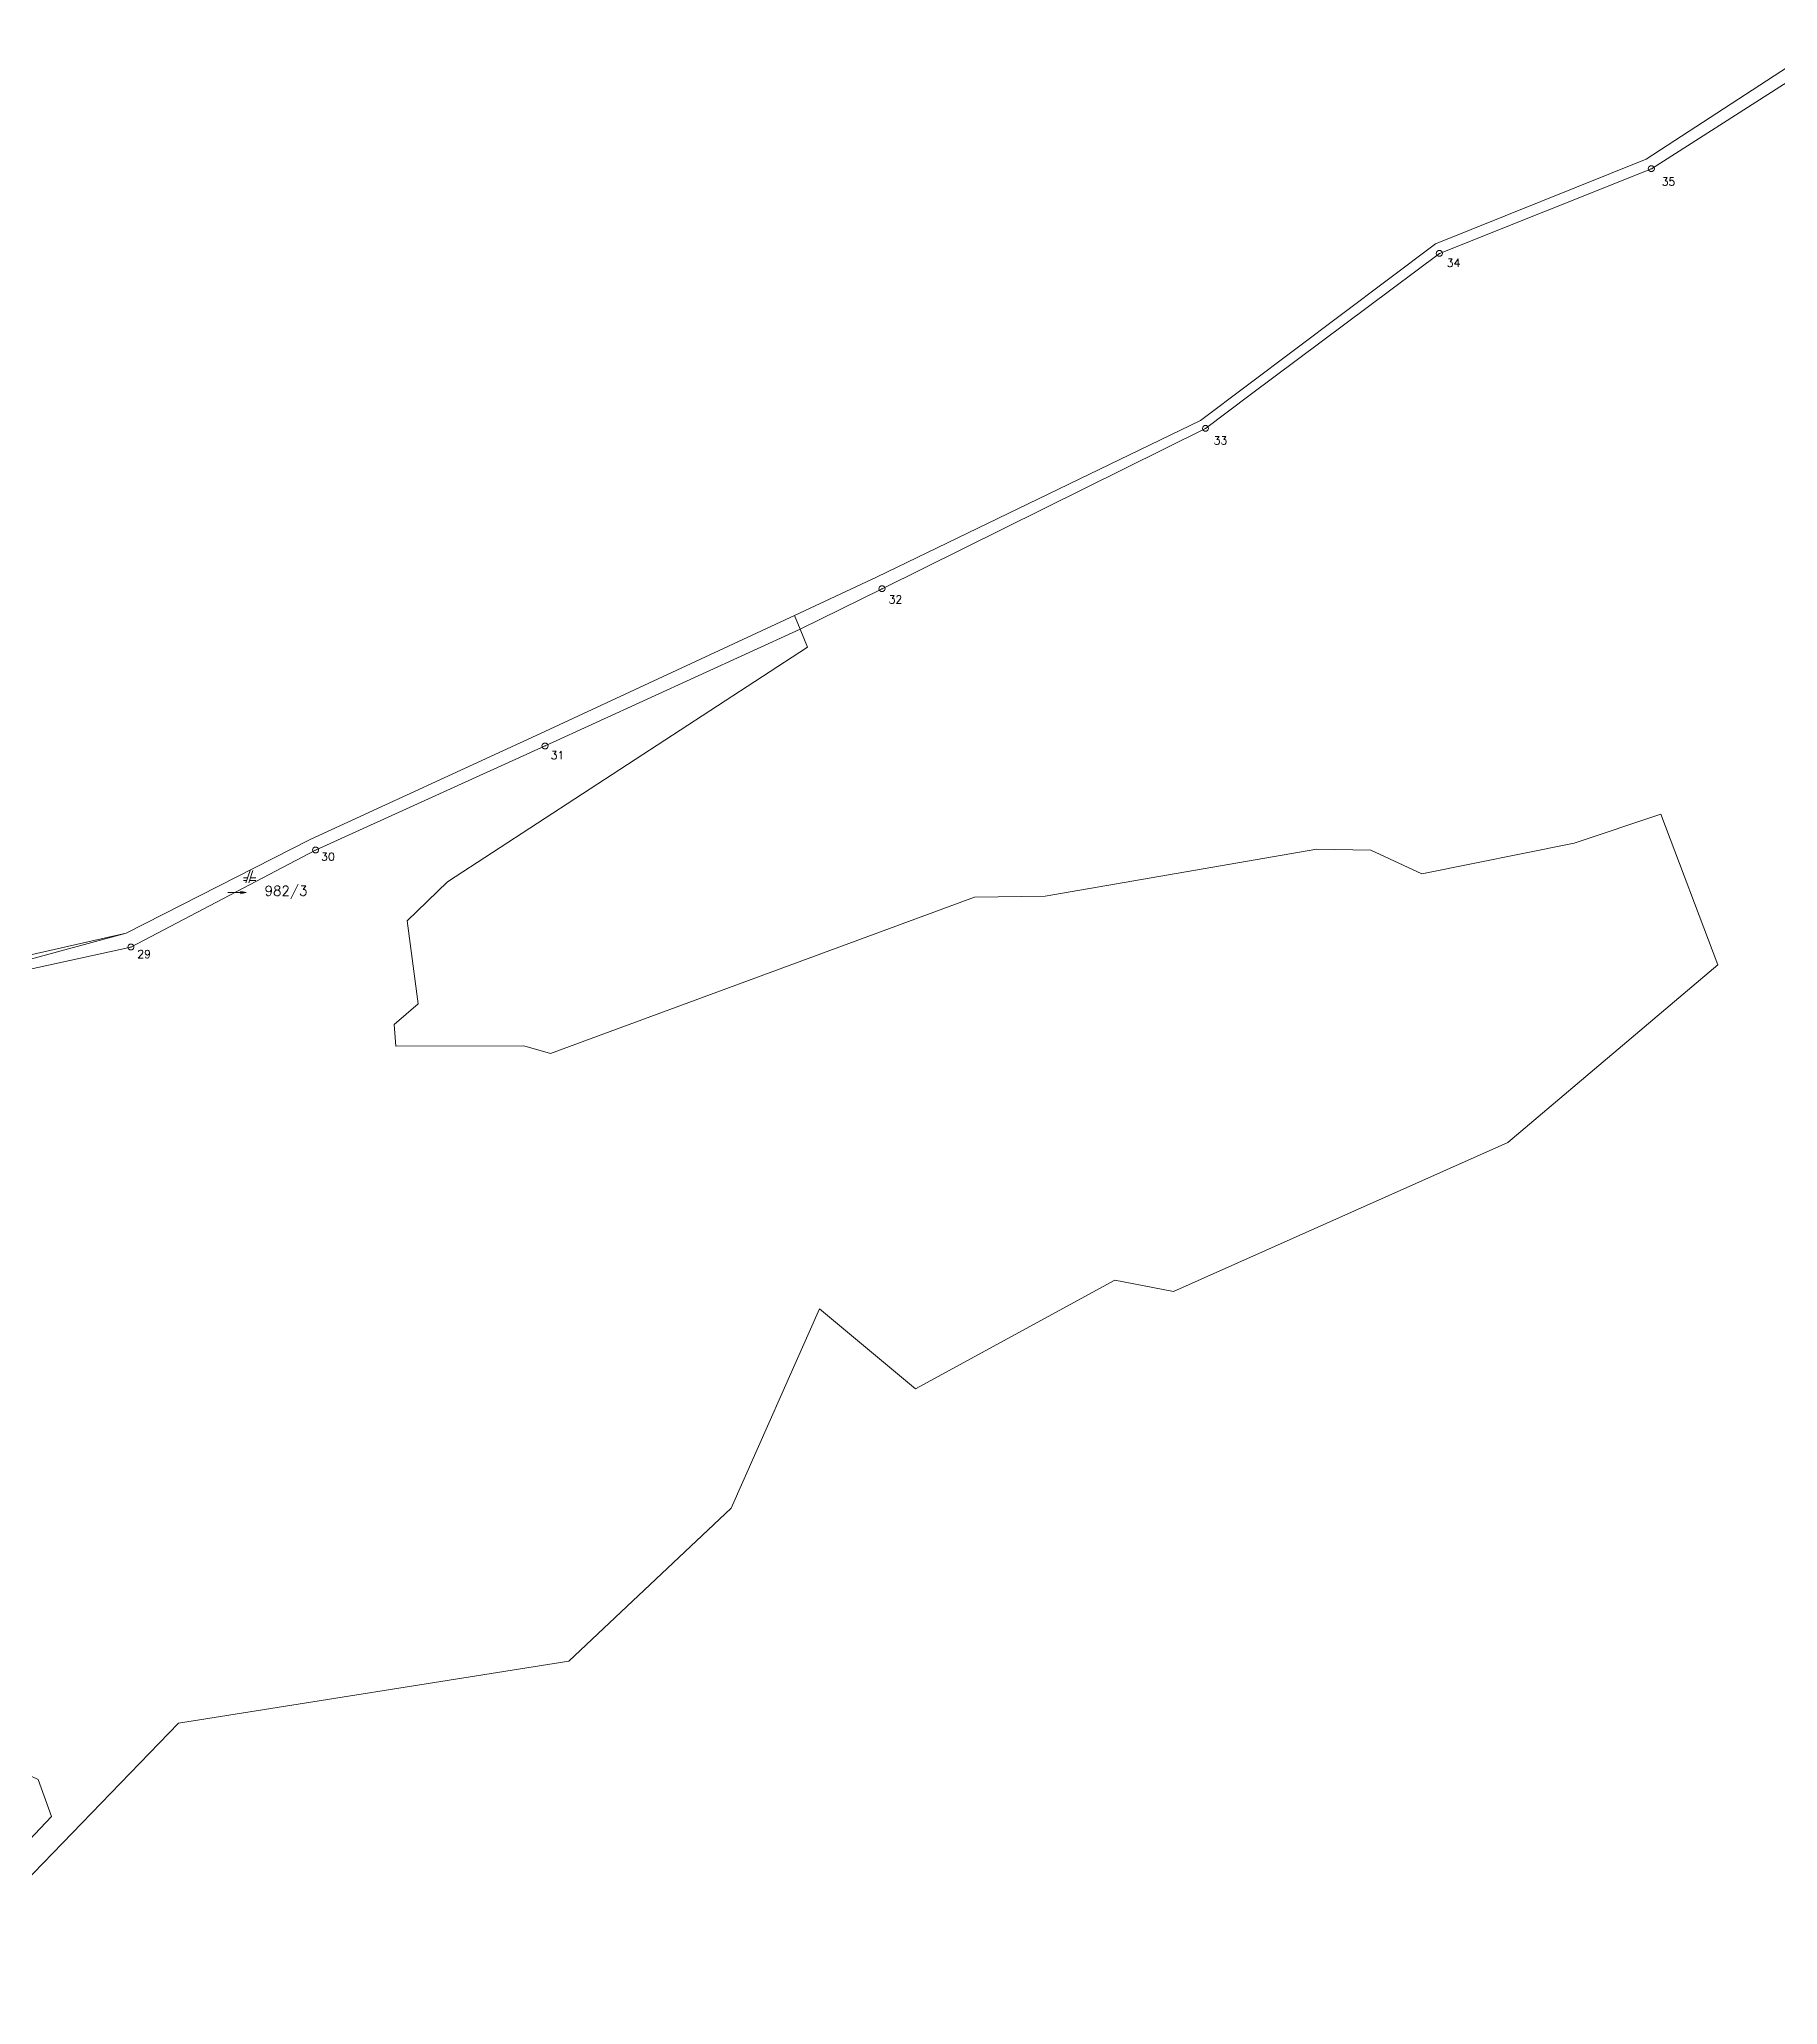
# Model space of a CAD drawing. Extents: x -443817 to 3, y -1171930 to -442383.
# Drawn here: x -441770.6 to -441486.7, y -1169984.4 to -1169663.6 of the extents above; entities that cross this region are included whole.
import ezdxf
from ezdxf.enums import TextEntityAlignment as Align

# ---------------------------------------------------------------- set-up
doc = ezdxf.new("R2010")
doc.units = 0
doc.header["$LTSCALE"] = 0.5
for name, color, linetype, lineweight in [('KATUZ', 7, 'Continuous', 0), ('KLADPAR', 7, 'Continuous', 0), ('ZNACKY', 7, 'Continuous', 0), ('ZUOB', 7, 'Continuous', 0)]:
    doc.layers.add(name, color=color, linetype=linetype, lineweight=lineweight)
doc.styles.add('ROMANS', font='romans.shx', dxfattribs={"height": 0.2})

# ---------------------------------------------------------------- blocks, each defined once
blk = doc.blocks.new('$5')
at = {"color": 0}
blk.add_line((-0.12, 0), (0.12, 0), dxfattribs=at)
at = {"color": 0, "flags": 128}
blk.add_lwpolyline([(0.15, 0.48), (0.4, 0.3), (0.5, 0.01), (0.4, -0.28), (0.15, -0.46), (-0.16, -0.46), (-0.41, -0.28), (-0.51, 0.01), (-0.41, 0.3), (-0.16, 0.48), (0.15, 0.48)], dxfattribs=at)
blk = doc.blocks.new('$489')
at = {"color": 0}
blk.add_line((-0.2, 2), (0, 3), dxfattribs=at)
at = {"color": 0, "flags": 128}
blk.add_lwpolyline([(0, 0), (0, 3), (0.2, 2)], dxfattribs=at)
blk = doc.blocks.new('$432')
at = {"color": 0}
for p, q in [((-0.32, 0.8), (-1, 0.8)), ((-1, 0.4), (-0.46, 0.4)), ((0.1, 2), (-0.6, 0)), ((-0.1, 0), (0.5, 2)), ((0.02, 0.4), (1, 0.4)), ((1, 0.8), (0.14, 0.8))]:
    blk.add_line(p, q, dxfattribs=at)

msp = doc.modelspace()

# ---------------------------------------------------------------- linework, layer by layer
at = {"layer": 'KATUZ', "color": 7, "linetype": 'Continuous', "flags": 128}
msp.add_lwpolyline([(-442206.4, -1169791.31), (-442123.48, -1169789.74), (-442056.16, -1169794.02), (-442008.4, -1169784.79), (-441969, -1169782.12), (-441930.7, -1169784.18), (-441883.46, -1169797.36), (-441840.22, -1169812.56), (-441802.73, -1169819.93), (-441756.39, -1169809.47), (-441726.32, -1169794.17), (-441688.75, -1169776.84), (-441647.28, -1169757.58), (-441633.87, -1169751.35), (-441580.95, -1169725.77), (-441542.57, -1169696.92), (-441508.2, -1169683.15), (-441478.12, -1169663.56)], dxfattribs=at)
at = {"layer": 'KLADPAR', "color": 7, "linetype": 'Continuous', "flags": 128}
for points in [[(-441476.58, -1169665.05), (-441507.35, -1169684.7), (-441541.95, -1169698.52), (-441572.84, -1169721.58), (-441580.14, -1169727.07), (-441632.96, -1169753.24), (-441646.32, -1169759.86), (-441647.28, -1169757.58), (-441633.87, -1169751.35), (-441580.95, -1169725.77), (-441542.57, -1169696.92), (-441508.2, -1169683.15), (-441478.12, -1169663.56)], [(-441782.63, -1169974.29), (-441747.85, -1169938.39), (-441684.1, -1169928.28), (-441657.58, -1169903.28), (-441643.15, -1169870.79), (-441627.5, -1169883.84), (-441594.95, -1169866.11), (-441585.36, -1169867.95), (-441530.77, -1169843.62), (-441496.48, -1169814.63), (-441505.8, -1169790.02), (-441519.97, -1169794.76), (-441544.82, -1169799.75), (-441553.13, -1169795.89), (-441561.96, -1169795.75), (-441606.33, -1169803.43), (-441617.87, -1169803.58), (-441687.09, -1169829.09), (-441691.46, -1169827.85), (-441712.37, -1169827.91), (-441712.64, -1169824.34), (-441708.69, -1169820.98), (-441710.51, -1169807.46), (-441703.92, -1169801.08), (-441645.13, -1169762.76), (-441646.32, -1169759.86), (-441632.96, -1169753.24), (-441580.14, -1169727.07), (-441572.84, -1169721.58), (-441541.95, -1169698.52), (-441507.35, -1169684.7), (-441476.58, -1169665.05)], [(-441802.47, -1169821.96), (-441755.6, -1169811.73), (-441725.45, -1169795.89), (-441687.97, -1169778.9), (-441646.32, -1169759.86), (-441646.32, -1169759.86), (-441645.13, -1169762.76), (-441703.92, -1169801.08), (-441710.51, -1169807.46), (-441708.69, -1169820.98), (-441712.64, -1169824.34), (-441712.37, -1169827.91), (-441691.46, -1169827.85), (-441687.09, -1169829.09), (-441617.87, -1169803.58), (-441606.33, -1169803.43), (-441561.96, -1169795.75), (-441553.13, -1169795.89), (-441544.82, -1169799.75), (-441519.97, -1169794.76), (-441505.8, -1169790.02), (-441496.48, -1169814.63), (-441530.77, -1169843.62), (-441585.36, -1169867.95), (-441594.95, -1169866.11), (-441627.5, -1169883.84), (-441643.15, -1169870.79), (-441657.58, -1169903.28), (-441684.1, -1169928.28), (-441747.85, -1169938.39), (-441782.63, -1169974.29)], [(-441778.66, -1169964.24), (-441768.57, -1169953.62), (-441770.75, -1169947.57)]]:
    msp.add_lwpolyline(points, dxfattribs=at)
for points in [[(-441646.32, -1169759.86), (-441687.97, -1169778.9), (-441725.45, -1169795.89), (-441755.6, -1169811.73), (-441802.47, -1169821.96), (-441756.39, -1169809.47), (-441726.32, -1169794.17), (-441688.75, -1169776.84), (-441647.28, -1169757.58), (-441646.32, -1169759.86)], [(-441802.47, -1169821.96), (-441840.48, -1169814.71), (-441875.45, -1169802.53), (-441883.46, -1169797.36), (-441840.22, -1169812.56), (-441802.73, -1169819.93), (-441756.39, -1169809.47), (-441802.47, -1169821.96)], [(-441786.71, -1169940.08), (-441770.75, -1169947.57), (-441768.57, -1169953.62), (-441778.66, -1169964.24), (-441782.63, -1169974.29), (-441791.3, -1169984.35), (-441795.45, -1169983.58), (-441798.02, -1169983.11), (-441794.11, -1169971.8), (-441789.55, -1169962.68), (-441786.12, -1169954.6), (-441790.98, -1169952.63), (-441786.71, -1169940.08)]]:
    msp.add_lwpolyline(points, close=True, dxfattribs=at)
at = {"layer": 'ZUOB', "color": 7, "linetype": 'Continuous', "flags": 128}
msp.add_lwpolyline([(-442206.4, -1169791.31), (-442123.48, -1169789.74), (-442056.16, -1169794.02), (-442008.4, -1169784.79), (-441969, -1169782.12), (-441930.7, -1169784.18), (-441883.46, -1169797.36), (-441840.22, -1169812.56), (-441802.73, -1169819.93), (-441756.39, -1169809.47), (-441726.32, -1169794.17), (-441688.75, -1169776.84), (-441647.28, -1169757.58), (-441633.87, -1169751.35), (-441580.95, -1169725.77), (-441542.57, -1169696.92), (-441508.2, -1169683.15), (-441478.12, -1169663.56)], dxfattribs=at)

# ---------------------------------------------------------------- block references
at = {"layer": 'KLADPAR', "color": 7, "linetype": 'Continuous'}
msp.add_blockref('$432', (-441736.22, -1169801.25), dxfattribs=at)
at = {"layer": 'KLADPAR', "color": 7, "linetype": 'Continuous', "rotation": 269.4047630000001}
msp.add_blockref('$489', (-441739.76, -1169802.8), dxfattribs=at)
at = {"layer": 'ZNACKY', "color": 7, "linetype": 'Continuous'}
for p in [(-441507.35, -1169684.7), (-441541.95, -1169698.52), (-441580.14, -1169727.07), (-441632.96, -1169753.24), (-441687.97, -1169778.9), (-441725.45, -1169795.89), (-441755.6, -1169811.73)]:
    msp.add_blockref('$5', p, dxfattribs=at)

# ---------------------------------------------------------------- texts
at = {"layer": 'KLADPAR', "color": 7, "linetype": 'Continuous', "style": 'ROMANS'}
msp.add_text('982/3', height=1.6, dxfattribs=at).set_placement((-441730.27, -1169801.74), align=Align.TOP_CENTER)
at = {"layer": 'ZUOB', "color": 7, "linetype": 'Continuous', "style": 'ROMANS'}
for s, p in [('35', (-441505.67, -1169687.44)), ('34', (-441540.75, -1169700.7)), ('33', (-441578.83, -1169729.68)), ('32', (-441631.89, -1169755.63)), ('31', (-441687.07, -1169781.07)), ('30', (-441724.54, -1169797.62)), ('29', (-441754.56, -1169813.52))]:
    msp.add_text(s, height=1.3, dxfattribs=at).set_placement(p)

doc.saveas('drawing.dxf')
